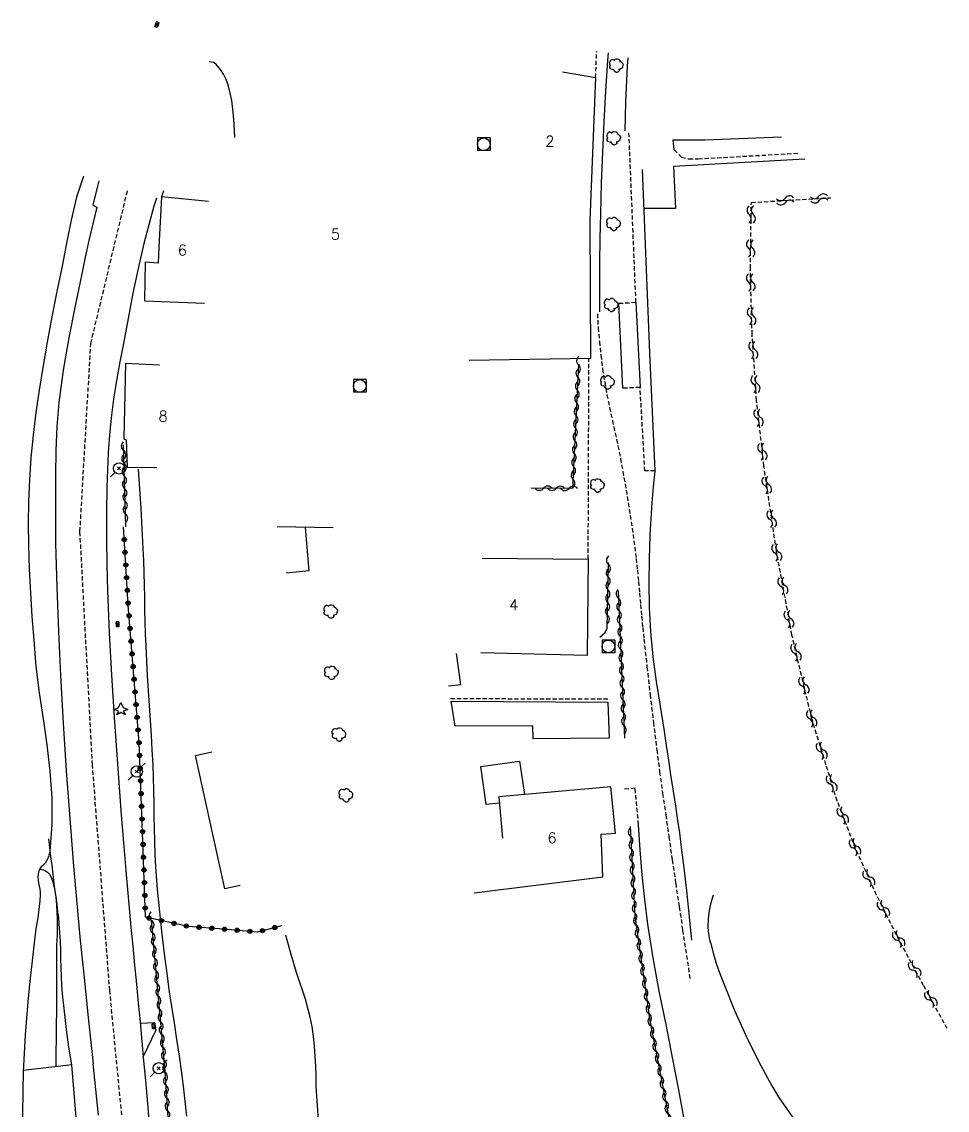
# Model space of a CAD drawing. Header units: millimetres. Extents: x 200000 to 201001, y 52999 to 54001.
# Drawn here: x 200053.9 to 200162.9, y 53353.7 to 53481.9 of the extents above; entities that cross this region are included whole.
import ezdxf
from ezdxf.enums import TextEntityAlignment as Align

# ---------------------------------------------------------------- set-up
doc = ezdxf.new("R2010")
doc.units = ezdxf.units.MM
doc.linetypes.add('DASHED', pattern=[0.75, 0.5, -0.25])
doc.layers.get('0').update_dxf_attribs({"linetype": 'CONTINUOUS'})
for name, color, linetype in [('W0001', 6, 'DASHED'), ('W0004', 5, 'CONTINUOUS'), ('W0008', 7, 'CONTINUOUS'), ('W0014', 7, 'CONTINUOUS'), ('W0070', 7, 'DASHED'), ('W0101', 7, 'CONTINUOUS'), ('W0104', 1, 'CONTINUOUS'), ('W0105', 7, 'CONTINUOUS'), ('W0112', 1, 'DASHED'), ('W0201', 7, 'CONTINUOUS'), ('W0211', 2, 'CONTINUOUS'), ('W0214', 2, 'CONTINUOUS'), ('W0300', 7, 'CONTINUOUS'), ('W0303', 7, 'CONTINUOUS'), ('W0310', 3, 'CONTINUOUS'), ('W0323', 7, 'CONTINUOUS'), ('W0333', 7, 'CONTINUOUS'), ('W0401', 7, 'CONTINUOUS'), ('W0420', 7, 'CONTINUOUS'), ('W0473', 7, 'CONTINUOUS'), ('W0501', 5, 'DASHED'), ('W0510', 5, 'CONTINUOUS'), ('W0511', 5, 'CONTINUOUS'), ('W0991', 7, 'CONTINUOUS')]:
    doc.layers.add(name, color=color, linetype=linetype)
doc.styles.get("Standard").update_dxf_attribs({"font": 'romans.shx', "width": 0.85})

# ---------------------------------------------------------------- blocks, each defined once
blk = doc.blocks.new('T401')
for p, q in [((-0.3, 0.3), (0, 0.3)), ((-0.3, -0.25), (-0.3, 0.3)), ((-0.3, 0.15), (0, 0.15)), ((-0.3, 0), (0, 0)), ((0, 0.3), (0, -0.25)), ((-0.3, -0.15), (0, -0.15)), ((-0.3, -0.25), (-0.3, -0.3)), ((-0.3, -0.3), (0, -0.3)), ((0, -0.3), (0, -0.25))]:
    blk.add_line(p, q)
blk = doc.blocks.new('T300')
for p, q in [((-0.8, 0.51), (-0.86, 0.34)), ((-0.86, 0.34), (-0.86, 0.17)), ((-0.86, 0.17), (-0.74, 0.06)), ((-0.69, 0.63), (-0.8, 0.51)), ((-0.8, -0.06), (-0.74, 0.06)), ((-0.74, 0.06), (-0.69, 0.11)), ((-0.57, 0.69), (-0.69, 0.63)), ((-0.46, 0.69), (-0.57, 0.69)), ((-0.29, 0.63), (-0.46, 0.69)), ((-0.29, 0.63), (-0.17, 0.74)), ((-0.23, 0.57), (-0.29, 0.63)), ((-0.17, 0.74), (-0.06, 0.8)), ((-0.06, 0.8), (0.06, 0.8)), ((0.06, 0.8), (0.23, 0.74)), ((0.23, 0.74), (0.34, 0.63)), ((0.34, 0.63), (0.4, 0.51)), ((0.46, 0.46), (0.34, 0.46)), ((0.4, 0.51), (0.4, 0.46)), ((0.57, 0.4), (0.46, 0.46)), ((0.57, 0.4), (0.69, 0.29)), ((0.69, 0.29), (0.74, 0.17)), ((0.74, 0.06), (0.69, -0.17)), ((0.74, 0.17), (0.74, 0.06)), ((-0.8, -0.17), (-0.8, -0.06)), ((-0.8, -0.23), (-0.8, -0.17)), ((-0.74, -0.34), (-0.8, -0.23)), ((-0.69, -0.4), (-0.74, -0.34)), ((-0.51, -0.46), (-0.69, -0.4)), ((-0.4, -0.46), (-0.51, -0.46)), ((-0.4, -0.46), (-0.34, -0.46)), ((-0.34, -0.46), (-0.34, -0.4)), ((-0.34, -0.51), (-0.34, -0.46)), ((-0.29, -0.63), (-0.34, -0.51)), ((-0.17, -0.74), (-0.29, -0.63)), ((-0.06, -0.8), (-0.17, -0.74)), ((0.06, -0.8), (-0.06, -0.8)), ((0.17, -0.74), (0.06, -0.8)), ((0.23, -0.69), (0.17, -0.74)), ((0.29, -0.46), (0.23, -0.46)), ((0.29, -0.63), (0.23, -0.69)), ((0.46, -0.4), (0.29, -0.46)), ((0.34, -0.51), (0.29, -0.63)), ((0.34, -0.51), (0.34, -0.46)), ((0.57, -0.34), (0.46, -0.4)), ((0.63, -0.29), (0.57, -0.34)), ((0.69, -0.17), (0.63, -0.29))]:
    blk.add_line(p, q)
blk = doc.blocks.new('T420')
for p, q in [((0.75, 0.75), (-0.75, 0.75)), ((-0.75, 0.75), (-0.75, -0.75)), ((0.75, 0.75), (0.75, -0.75)), ((0.75, -0.75), (-0.75, -0.75))]:
    blk.add_line(p, q)
blk.add_ellipse((0, 0), major_axis=(-0.53, 0.53), ratio=1, start_param=3.926991, end_param=10.210176)
blk = doc.blocks.new('T473')
for p, q in [((-0.166667, 0.166667), (0.166667, -0.166667)), ((-0.166667, -0.166667), (0.166667, 0.166667)), ((0.500001, 0.500001), (1.000002, 1.000002)), ((-1.000002, -1.000002), (-0.500001, -0.500001))]:
    blk.add_line(p, q)
blk.add_ellipse((0, 0), major_axis=(0.471405, 0.471405), ratio=1, start_param=5.4977871438, end_param=11.780972451)
blk = doc.blocks.new('T303')
for p, q in [((-0.77, 0), (-0.28, 0.21)), ((-0.28, -0.21), (-0.77, 0)), ((-0.28, 0.21), (0, 0.83)), ((0, 0.83), (0.28, 0.21)), ((0.28, 0.21), (0.83, 0)), ((0.83, 0), (0.28, -0.21)), ((-0.49, -0.63), (-0.28, -0.21)), ((0, -0.35), (-0.49, -0.63)), ((0.56, -0.63), (0, -0.35)), ((0.28, -0.21), (0.56, -0.63))]:
    blk.add_line(p, q)
blk = doc.blocks.new('t323o')
at = {"color": 0, "linetype": 'Continuous'}
for radius in [0.25, 0.15]:
    blk.add_circle((0, 0), radius, dxfattribs=at)
blk = doc.blocks.new('t310o')
at = {"color": 0, "linetype": 'Continuous'}
for centre, start, end in [((-0.5, 0.38), 216.8699, 323.1304), ((0.5, -0.37), 36.8699, 143.1303)]:
    blk.add_arc(centre, 0.625, start, end, dxfattribs=at)
blk = doc.blocks.new('t500o')
at = {"color": 0, "linetype": 'Continuous'}
for centre, start, end in [((-0.5, 0.625), 216.8699, 323.1301), ((0.5, -0.125), 36.8699, 143.1301), ((0.5, -0.625), 36.8699, 143.1301), ((-0.5, 0.125), 216.8699, 323.1301)]:
    blk.add_arc(centre, 0.625, start, end, dxfattribs=at)

msp = doc.modelspace()

# ---------------------------------------------------------------- linework, layer by layer
at = {"layer": 'W0001'}
msp.add_lwpolyline([(200073.03, 53171), (200076.2, 53180.95), (200079.39, 53206.18), (200077.19, 53235.65), (200074.37, 53263.84), (200071.44, 53292.26), (200068.7, 53319.24), (200066.45, 53344.89), (200064.25, 53367.76), (200062.21, 53394.35), (200060.74, 53421.86), (200062.02, 53443.99), (200066.37, 53462.14), (200066.37, 53462.14), (200066.37, 53462.14)], dxfattribs=at)
at = {"layer": 'W0004'}
msp.add_lwpolyline([(200067.82, 53363.91), (200069.5, 53364), (200069.69, 53363.07), (200068.18, 53359.99)], dxfattribs=at)
at = {"layer": 'W0008'}
for points in [[(200078.96, 53468.27), (200078.89, 53469.89), (200078.79, 53471.27), (200078.62, 53472.64), (200078.32, 53474), (200078.14, 53474.59), (200077.91, 53475.18), (200077.63, 53475.74), (200077.29, 53476.27), (200077.06, 53476.57), (200076.8, 53476.84), (200076.51, 53477.09), (200075.97, 53477.2)], [(200125.25, 53477.64), (200125.25, 53477.63), (200125.18, 53476.73), (200125.13, 53475.82), (200125.05, 53474.13), (200124.98, 53472.45), (200124.93, 53470.76), (200124.89, 53469.07)], [(200130.71, 53466.8), (200130.59, 53467.99), (200134.33, 53468), (200143.36, 53468.34)], [(200062.98, 53463.15), (200062.82, 53462.55), (200062.25, 53460.29)], [(200069.76, 53461.12), (200069.44, 53460.17), (200068.83, 53457.98), (200068.26, 53455.78), (200067.58, 53452.85), (200066.97, 53449.91), (200066.41, 53446.96), (200065.86, 53444), (200065.45, 53441.82), (200065.05, 53439.64), (200064.69, 53437.45), (200064.4, 53435.25), (200064.2, 53433.2), (200064.07, 53431.16), (200063.98, 53429.11), (200063.91, 53427.06), (200063.85, 53424.01), (200063.85, 53420.96), (200063.89, 53417.91), (200063.97, 53414.86), (200064.17, 53409.89), (200064.46, 53404.92), (200064.78, 53399.96), (200065.12, 53395), (200065.35, 53391.72), (200065.6, 53388.45), (200065.86, 53385.19), (200066.13, 53381.92), (200066.33, 53379.68), (200066.53, 53377.45), (200066.74, 53375.22), (200066.96, 53372.99), (200067.17, 53370.76), (200067.39, 53368.52), (200067.6, 53366.29), (200067.81, 53364.06), (200068.02, 53361.76), (200068.23, 53359.46), (200068.44, 53357.16), (200068.65, 53354.87), (200068.86, 53352.57)], [(200062.71, 53460.07), (200062.24, 53458.11), (200061.79, 53456.14), (200061.36, 53454.17), (200060.95, 53452.19), (200060.18, 53448.43), (200059.42, 53444.66), (200058.75, 53440.87), (200058.25, 53437.05), (200058.01, 53434.21), (200057.9, 53431.37), (200057.85, 53428.53), (200057.84, 53425.68), (200057.87, 53420.48), (200058, 53415.28), (200058.2, 53410.08), (200058.44, 53404.88), (200058.75, 53399.26), (200059.12, 53393.65), (200059.53, 53388.03), (200059.98, 53382.42), (200060.36, 53378.04), (200060.78, 53373.67), (200061.22, 53369.29), (200061.67, 53364.92), (200061.82, 53363.47), (200061.97, 53362.03), (200062.14, 53360.58), (200062.3, 53359.14)], [(200062.25, 53460.29), (200062.71, 53460.07)]]:
    msp.add_lwpolyline(points, dxfattribs=at)
at = {"layer": 'W0014'}
for points in [[(200122.94, 53478.26), (200122.87, 53477.36), (200122.77, 53476.16), (200122.69, 53474.96), (200122.61, 53473.75), (200122.42, 53470.13), (200122.26, 53466.51), (200122.13, 53462.89), (200122.03, 53459.26), (200121.97, 53456.38), (200121.93, 53453.49), (200121.91, 53450.6), (200121.92, 53447.71)], [(200062.91, 53353.09), (200062.61, 53356.11), (200062.3, 53359.14)]]:
    msp.add_lwpolyline(points, dxfattribs=at)
at = {"layer": 'W0070'}
msp.add_lwpolyline([(200121.67, 53447.5), (200121.76, 53445.86), (200121.9, 53444.23), (200122.07, 53442.61), (200122.28, 53440.99), (200122.53, 53439.47), (200122.8, 53437.95), (200123.11, 53436.45), (200123.43, 53434.94), (200123.76, 53433.44), (200124.08, 53431.94), (200124.39, 53430.44), (200124.67, 53428.93), (200125.06, 53426.7), (200125.42, 53424.48), (200125.76, 53422.24), (200126.07, 53420.01), (200126.23, 53418.66), (200126.38, 53417.3), (200126.51, 53415.94), (200126.63, 53414.59), (200126.76, 53413.23), (200126.88, 53411.87), (200127.01, 53410.52), (200127.15, 53409.16), (200127.51, 53405.89), (200127.88, 53402.63), (200128.26, 53399.36), (200128.67, 53396.1), (200129, 53393.54), (200129.35, 53390.99), (200129.72, 53388.45), (200130.08, 53385.9), (200130.48, 53383.14), (200130.89, 53380.38), (200131.3, 53377.62), (200131.71, 53374.86), (200131.93, 53373.38), (200132.16, 53371.9), (200132.38, 53370.43), (200132.61, 53368.95)], dxfattribs=at)
at = {"layer": 'W0101'}
for points in [[(200117.56, 53476.02), (200121.45, 53475.32), (200120.78, 53458.49)], [(200075.89, 53460.72), (200070.36, 53461.26), (200070.03, 53455.34), (200069.93, 53453.48), (200068.42, 53453.59), (200068.33, 53449.01), (200075.39, 53448.74), (200075.39, 53448.74), (200075.39, 53448.74)], [(200120.78, 53458.49), (200120.87, 53442.22), (200106.56, 53441.98)], [(200066.1, 53441.68), (200065.9, 53432.75), (200066.19, 53432.65), (200066.28, 53429.44)], [(200066.1, 53441.68), (200070.09, 53441.47)], [(200066.28, 53429.44), (200069.78, 53429.4)], [(200108.12, 53418.7), (200120.59, 53418.59), (200120.48, 53407.24), (200107.96, 53407.54)], [(200079.59, 53380.15), (200077.78, 53379.76), (200074.33, 53395.47), (200076.28, 53395.88)], [(200107.17, 53379.29), (200122.32, 53381.14), (200122.11, 53386.18), (200122.17, 53386.18), (200123.79, 53386.32), (200123.27, 53391.77), (200110.05, 53390.57), (200110.49, 53385.7), (200110.49, 53385.7)]]:
    msp.add_lwpolyline(points, dxfattribs=at)
at = {"layer": 'W0104'}
for points in [[(200070.58, 53462), (200070.58, 53462), (200070.58, 53462), (200070.36, 53461.26)], [(200090.54, 53422.27), (200083.96, 53422.38)], [(200085.03, 53416.96), (200087.74, 53417.24), (200087.3, 53422.32)], [(200104.14, 53403.68), (200105.57, 53403.82), (200105.08, 53407.46)], [(200110.12, 53389.84), (200108.56, 53389.69), (200107.94, 53394.17), (200112.49, 53394.79), (200113.09, 53390.85)]]:
    msp.add_lwpolyline(points, dxfattribs=at)
for points in [[(200104.91, 53398.92), (200104.44, 53401.84), (200122.9, 53401.75), (200123.04, 53397.5), (200114.11, 53397.4), (200114.08, 53398.96)], [(200053.89, 53348.22), (200060.65, 53348.51), (200059.78, 53359.01), (200054.05, 53358.34)]]:
    msp.add_lwpolyline(points, close=True, dxfattribs=at)
at = {"layer": 'W0105'}
for points in [[(200124.68, 53438.72), (200124.19, 53448.74)], [(200126.21, 53448.85), (200126.7, 53438.83)]]:
    msp.add_lwpolyline(points, dxfattribs=at)
at = {"layer": 'W0112'}
for points in [[(200121.45, 53475.32), (200121.59, 53478.44)], [(200124.19, 53448.74), (200126.21, 53448.85), (200125.38, 53469.03)], [(200130.71, 53466.8), (200131.58, 53465.96), (200132.44, 53465.74), (200133.53, 53465.76)], [(200133.53, 53465.76), (200145.34, 53466.42)], [(200120.59, 53418.59), (200120.67, 53442.22)], [(200128.43, 53429), (200127.26, 53428.98), (200126.7, 53438.83), (200124.68, 53438.72)], [(200104.39, 53402.16), (200122.97, 53402.13)], [(200126.53, 53387.29), (200126.1, 53391.59), (200124.6, 53391.45)]]:
    msp.add_lwpolyline(points, dxfattribs=at)
at = {"layer": 'W0201'}
msp.add_lwpolyline([(200061.15, 53463.7), (200060.32, 53461.22), (200059.72, 53458.52), (200059.17, 53455.81), (200058.63, 53453.11), (200058.02, 53450.13), (200057.43, 53447.15), (200056.88, 53444.16), (200056.37, 53441.16), (200055.95, 53438.51), (200055.55, 53435.86), (200055.21, 53433.19), (200054.95, 53430.52), (200054.78, 53427.95), (200054.68, 53425.37), (200054.64, 53422.8), (200054.66, 53420.22), (200054.74, 53417.42), (200054.9, 53414.62), (200055.09, 53411.82), (200055.29, 53409.03), (200055.56, 53405.94), (200055.95, 53402.85), (200056.39, 53399.78), (200056.83, 53396.71), (200057.19, 53393.6), (200057.41, 53390.47), (200057.43, 53387.32), (200057.18, 53384.18), (200057.13, 53383.86), (200057.04, 53383.55), (200056.92, 53383.25), (200056.77, 53382.96), (200056.68, 53382.81), (200056.56, 53382.68), (200056.44, 53382.56), (200056.31, 53382.45), (200056.18, 53382.32), (200056.06, 53382.19), (200055.96, 53382.04), (200055.89, 53381.88), (200055.81, 53381.51), (200055.79, 53381.14), (200055.81, 53380.78), (200055.87, 53380.42), (200055.94, 53380.07), (200056, 53379.72), (200056.05, 53379.37), (200056.06, 53379.01), (200056.02, 53378.34), (200055.95, 53377.67), (200055.87, 53377.01), (200055.77, 53376.34), (200055.66, 53375.68), (200055.55, 53375.02), (200055.45, 53374.36), (200055.37, 53373.69), (200055.1, 53371.27), (200054.84, 53368.85), (200054.61, 53366.43), (200054.4, 53364.01), (200054.29, 53362.55), (200054.19, 53361.09), (200054.11, 53359.64), (200054.05, 53358.18)], dxfattribs=at)
at = {"layer": 'W0211'}
for points in [[(200067.59, 53429.21), (200067.76, 53426.88), (200067.91, 53424.54), (200068.04, 53422.19), (200068.16, 53419.85), (200068.21, 53418.41), (200068.26, 53416.98), (200068.29, 53415.54), (200068.32, 53414.1), (200068.35, 53412.66), (200068.38, 53411.22), (200068.42, 53409.78), (200068.48, 53408.34), (200068.56, 53406.59), (200068.66, 53404.85), (200068.78, 53403.1), (200068.89, 53401.35), (200069.01, 53399.6), (200069.12, 53397.86), (200069.22, 53396.11), (200069.31, 53394.36), (200069.36, 53392.85), (200069.4, 53391.35), (200069.42, 53389.85), (200069.44, 53388.34), (200069.46, 53386.84), (200069.5, 53385.34), (200069.55, 53383.83), (200069.64, 53382.33), (200069.84, 53379.68), (200070.09, 53377.04), (200070.38, 53374.4), (200070.69, 53371.76), (200070.95, 53369.8), (200071.22, 53367.85), (200071.51, 53365.89), (200071.82, 53363.94), (200072.12, 53361.99), (200072.41, 53360.04), (200072.69, 53358.08), (200072.94, 53356.12), (200073.29, 53352.96)], [(200055.93, 53382.05), (200056.2, 53382.04), (200056.46, 53381.98), (200056.7, 53381.87), (200056.92, 53381.71), (200057.15, 53381.47), (200057.31, 53381.18), (200057.43, 53380.88), (200057.53, 53380.58), (200057.76, 53379.69), (200057.9, 53378.77), (200057.97, 53377.85), (200058.03, 53376.94), (200058.06, 53376.29), (200058.07, 53375.64), (200058.06, 53374.99), (200058.04, 53374.34), (200058.02, 53373.69), (200057.99, 53373.05), (200057.97, 53372.4), (200057.96, 53371.75), (200057.96, 53370.95), (200057.96, 53370.16), (200057.96, 53369.36), (200057.96, 53368.56), (200057.96, 53367.77), (200057.96, 53366.97), (200057.96, 53366.18), (200057.96, 53365.38), (200057.95, 53363.73), (200057.93, 53362.09), (200057.91, 53360.44), (200057.88, 53358.79)]]:
    msp.add_lwpolyline(points, dxfattribs=at)
at = {"layer": 'W0214'}
for points in [[(200135.27, 53338.53), (200135.11, 53339.05), (200134.23, 53342.22), (200133.42, 53345.4), (200132.6, 53349), (200131.88, 53352.61), (200131.21, 53356.24), (200130.52, 53359.86), (200129.75, 53363.77), (200128.96, 53367.69), (200128.23, 53371.62), (200127.61, 53375.57), (200127.24, 53378.49), (200126.93, 53381.41), (200126.7, 53384.35), (200126.53, 53387.29)], [(200059.78, 53359.01), (200059.44, 53361.09), (200059.15, 53363.18), (200058.9, 53365.27), (200058.69, 53367.37), (200058.61, 53368.4), (200058.56, 53369.43), (200058.52, 53370.46), (200058.49, 53371.49), (200058.47, 53372.52), (200058.43, 53373.55), (200058.38, 53374.59), (200058.3, 53375.61), (200058.24, 53376.35), (200058.15, 53377.08), (200058.06, 53377.81), (200057.96, 53378.54), (200057.86, 53379.27), (200057.76, 53380), (200057.66, 53380.73), (200057.57, 53381.46), (200057.45, 53382.51), (200057.32, 53383.55), (200057.2, 53384.6), (200057.09, 53385.65)], [(200088.83, 53352.39), (200088.7, 53354.16), (200088.63, 53355.33), (200088.57, 53356.5), (200088.54, 53357.68), (200088.5, 53358.85), (200088.45, 53360.02), (200088.37, 53361.19), (200088.25, 53362.36), (200088.07, 53363.53), (200087.85, 53364.61), (200087.58, 53365.68), (200087.28, 53366.74), (200086.94, 53367.79), (200086.6, 53368.84), (200086.25, 53369.88), (200085.92, 53370.93), (200085.61, 53371.99), (200085.45, 53372.56), (200085.29, 53373.14), (200085.14, 53373.71), (200084.99, 53374.29)]]:
    msp.add_lwpolyline(points, dxfattribs=at)
at = {"layer": 'W0310'}
for points in [[(200119.45, 53441.57), (200118.75, 53426.93), (200113.83, 53426.96)], [(200066.15, 53422.4), (200065.86, 53432.06)], [(200122.82, 53410.47), (200122.99, 53418.21)], [(200124.12, 53414.86), (200124.85, 53397.49)], [(200121.94, 53409.38), (200122.59, 53409.93), (200122.82, 53410.47)], [(200125.52, 53387.09), (200126.07, 53376.55), (200127.84, 53364.24), (200130.55, 53350.32), (200132.91, 53338.74), (200132.98, 53338.58)], [(200072.52, 53331.16), (200070.76, 53358.26), (200069.17, 53376.05)]]:
    msp.add_lwpolyline(points, dxfattribs=at)
at = {"layer": 'W0323'}
msp.add_lwpolyline([(200084.52, 53375.4), (200081.64, 53374.65), (200077.7, 53374.99), (200073.47, 53375.32), (200068.47, 53376.39), (200068.12, 53386.39), (200067.7, 53396.97), (200066.43, 53413.15), (200065.86, 53422.39)], dxfattribs=at)
at = {"layer": 'W0333'}
msp.add_lwpolyline([(200130.86, 53459.89), (200127.12, 53459.91)], dxfattribs=at)
at = {"layer": 'W0501'}
for points in [[(200139.8, 53460.62), (200149.14, 53461.17)], [(200162.86, 53363.27), (200160.07, 53368.35), (200157.23, 53373.64), (200154.54, 53379.01), (200152.07, 53384.49), (200149.91, 53390.1), (200146.92, 53399.78), (200144.58, 53409.64), (200142.75, 53419.58), (200141.28, 53429.57), (200140.42, 53437.3), (200139.89, 53445.07), (200139.68, 53452.84), (200139.8, 53460.62)]]:
    msp.add_lwpolyline(points, dxfattribs=at)
at = {"layer": 'W0510'}
for points in [[(200146.08, 53465.7), (200130.62, 53464.86), (200130.86, 53459.89)], [(200128.43, 53429), (200128.23, 53427.12), (200128.07, 53425.23), (200127.95, 53423.34), (200127.86, 53421.45), (200127.78, 53418.6), (200127.73, 53415.74), (200127.77, 53412.89), (200127.91, 53410.03), (200128.2, 53407.09), (200128.61, 53404.16), (200129.07, 53401.25), (200129.52, 53398.33), (200129.77, 53396.62), (200130.03, 53394.9), (200130.29, 53393.19), (200130.55, 53391.48), (200130.82, 53389.76), (200131.07, 53388.05), (200131.32, 53386.33), (200131.55, 53384.61), (200131.89, 53381.89), (200132.2, 53379.15), (200132.49, 53376.42), (200132.75, 53373.68)], [(200135.3, 53379.01), (200135.02, 53378.1), (200134.82, 53377.17), (200134.7, 53376.22), (200134.67, 53375.27), (200134.7, 53374.76), (200134.78, 53374.25), (200134.89, 53373.75), (200135.01, 53373.26), (200135.34, 53372.04), (200135.71, 53370.83), (200136.13, 53369.64), (200136.58, 53368.47), (200137.83, 53365.41), (200139.18, 53362.39), (200140.64, 53359.43), (200142.23, 53356.53), (200143.05, 53355.17), (200143.93, 53353.86), (200144.85, 53352.57)]]:
    msp.add_lwpolyline(points, dxfattribs=at)
at = {"layer": 'W0511'}
msp.add_lwpolyline([(200126.94, 53464.48), (200127.79, 53442.89), (200128.43, 53429)], dxfattribs=at)

# ---------------------------------------------------------------- block references
at = {"layer": 'W0300'}
for p in [(200123.94, 53476.74), (200123.64, 53468.19), (200123.61, 53458.08), (200123.33, 53448.53), (200122.9, 53439.42), (200121.71, 53427.26), (200090.31, 53412.42), (200090.39, 53405.19), (200091.27, 53397.92), (200092.09, 53390.76)]:
    msp.add_blockref('T300', p, dxfattribs=at)
at = {"layer": 'W0303'}
msp.add_blockref('T303', (200065.56, 53400.88), dxfattribs=at)
at = {"layer": 'W0310'}
for p, rotation in [((200119.44, 53441.5), 267.269597167807), ((200119.37, 53440), 267.269597167807), ((200119.3, 53438.5), 267.269597167807), ((200119.23, 53437), 267.269597167807), ((200119.16, 53435.51), 267.269597167807), ((200119.09, 53434.01), 267.269597167807), ((200119.02, 53432.51), 267.269597167807), ((200065.88, 53431.4), 91.70822149937342), ((200118.94, 53431.01), 267.269597167807), ((200065.93, 53429.9), 91.70822149937342), ((200118.87, 53429.51), 267.269597167807), ((200065.97, 53428.4), 91.70822149937342), ((200118.8, 53428.01), 267.269597167807), ((200066.01, 53426.9), 91.70822149937342), ((200115.33, 53426.95), 179.6269706939542), ((200116.83, 53426.94), 179.6269706939542), ((200118.33, 53426.93), 179.6269706939542), ((200066.06, 53425.4), 91.70822149937342), ((200066.1, 53423.9), 91.70822149937342), ((200122.98, 53417.97), 88.80003114242507), ((200122.95, 53416.47), 88.80003114242507), ((200122.92, 53414.97), 88.80003114242507), ((200124.15, 53413.98), 272.4035075948437), ((200122.89, 53413.47), 88.80003114242507), ((200122.86, 53411.97), 88.80003114242507), ((200124.22, 53412.48), 272.4035075948437), ((200124.28, 53410.98), 272.4035075948437), ((200124.34, 53409.48), 272.4035075948437), ((200124.4, 53407.98), 272.4035075948437), ((200124.47, 53406.48), 272.4035075948437), ((200124.53, 53404.98), 272.4035075948437), ((200124.59, 53403.49), 272.4035075948437), ((200124.66, 53401.99), 272.4035075948437), ((200124.72, 53400.49), 272.4035075948437), ((200124.78, 53398.99), 272.4035075948437), ((200125.58, 53385.92), 272.9768296056332), ((200125.66, 53384.42), 272.9768296056332), ((200125.73, 53382.93), 272.9768296056332), ((200125.81, 53381.43), 272.9768296056332), ((200125.89, 53379.93), 272.9768296056332), ((200125.97, 53378.43), 272.9768296056332), ((200126.05, 53376.94), 272.9768296056332), ((200069.18, 53376.03), 95.10672928024995), ((200126.23, 53375.45), 278.2108537800853), ((200069.31, 53374.53), 95.10672928024995), ((200069.44, 53373.04), 95.10672928024995), ((200126.44, 53373.96), 278.2108537800853), ((200069.58, 53371.55), 95.10672928024995), ((200126.65, 53372.48), 278.2108537800853), ((200126.87, 53370.99), 278.2108537800853), ((200069.71, 53370.05), 95.10672928024995), ((200127.08, 53369.51), 278.2108537800853), ((200069.84, 53368.56), 95.10672928024995), ((200127.3, 53368.02), 278.2108537800853), ((200069.98, 53367.06), 95.10672928024995), ((200127.51, 53366.54), 278.2108537800853), ((200070.11, 53365.57), 95.10672928024995), ((200070.24, 53364.08), 95.10672928024995), ((200127.72, 53365.05), 278.2108537800853), ((200070.38, 53362.58), 95.10672928024995), ((200127.97, 53363.58), 281.0000143541231), ((200128.26, 53362.1), 281.0000143541231), ((200070.51, 53361.09), 95.10672928024995), ((200128.54, 53360.63), 281.0000143541231), ((200070.64, 53359.59), 95.10672928024995), ((200128.83, 53359.16), 281.0000143541231), ((200070.77, 53358.1), 93.70686883582636), ((200129.12, 53357.69), 281.0000143541231), ((200070.87, 53356.6), 93.70686883582636), ((200129.4, 53356.21), 281.0000143541231), ((200070.97, 53355.11), 93.70686883582636), ((200071.06, 53353.61), 93.70686883582636), ((200129.69, 53354.74), 281.0000143541231), ((200129.97, 53353.27), 281.0000143541231)]:
    msp.add_blockref('t310o', p, dxfattribs=dict(at, rotation=rotation))
at = {"layer": 'W0323'}
for p, rotation in [((200065.95, 53420.9), 93.52734121426406), ((200066.04, 53419.4), 93.52734121426406), ((200066.14, 53417.9), 93.52734121426406), ((200066.23, 53416.41), 93.52734121426406), ((200066.32, 53414.91), 93.52734121426406), ((200066.41, 53413.41), 93.52734121426406), ((200066.53, 53411.92), 94.49592553480394), ((200066.64, 53410.42), 94.49592553480394), ((200066.76, 53408.92), 94.49592553480394), ((200066.88, 53407.43), 94.49592553480394), ((200067, 53405.93), 94.49592553480394), ((200067.11, 53404.44), 94.49592553480394), ((200067.23, 53402.94), 94.49592553480394), ((200067.35, 53401.45), 94.49592553480394), ((200067.47, 53399.95), 94.49592553480394), ((200067.58, 53398.46), 94.49592553480394), ((200067.7, 53396.96), 92.27309335812843), ((200067.76, 53395.46), 92.27309335812843), ((200067.82, 53393.96), 92.27309335812843), ((200067.88, 53392.47), 92.27309335812843), ((200067.94, 53390.97), 92.27309335812843), ((200068, 53389.47), 92.27309335812843), ((200068.06, 53387.97), 92.27309335812843), ((200068.12, 53386.47), 92.27309335812843), ((200068.17, 53384.97), 92.01537497378118), ((200068.22, 53383.47), 92.01537497378118), ((200068.28, 53381.97), 92.01537497378118), ((200068.33, 53380.47), 92.01537497378118), ((200068.38, 53378.97), 92.01537497378118), ((200068.43, 53377.48), 92.01537497378118), ((200068.87, 53376.3), 167.9310962961846), ((200070.34, 53375.99), 167.9310962961846), ((200071.81, 53375.67), 167.9310962961846), ((200073.27, 53375.36), 167.9310962961846), ((200074.77, 53375.22), 175.5515677306552), ((200076.26, 53375.1), 175.5515677306552), ((200077.76, 53374.98), 175.1400933077559), ((200079.25, 53374.86), 175.1400933077559), ((200082.22, 53374.81), 194.5033817471943), ((200083.68, 53375.18), 194.5033817471943), ((200080.75, 53374.73), 175.1400933077559)]:
    msp.add_blockref('t323o', p, dxfattribs=dict(at, rotation=rotation))
at = {"layer": 'W0401'}
for p, rotation in [((200069.67, 53481.62), 159.4524500429492), ((200065.02, 53410.91), 182.6719649943527), ((200069.26, 53363.53), 185.2981727302225)]:
    msp.add_blockref('T401', p, dxfattribs=dict(at, rotation=rotation))
at = {"layer": 'W0420'}
for p in [(200108.29, 53467.47), (200093.69, 53439), (200122.97, 53408.31)]:
    msp.add_blockref('T420', p, dxfattribs=at)
at = {"layer": 'W0473'}
for p in [(200065.34, 53429.28), (200067.42, 53393.56), (200070.01, 53358.6)]:
    msp.add_blockref('T473', p, dxfattribs=at)
at = {"layer": 'W0501'}
for p, rotation in [((200143.79, 53460.86), 3.373970095275486), ((200147.78, 53461.09), 3.373970095275486), ((200139.78, 53459.2), 89.14085136850748), ((200139.72, 53455.2), 89.14085136850748), ((200139.73, 53451.2), 91.5391037480371), ((200139.83, 53447.2), 91.5391037480371), ((200140.02, 53443.21), 93.93736075063117), ((200140.29, 53439.22), 93.93736075063117), ((200140.65, 53435.24), 96.33562237600768), ((200141.1, 53431.26), 96.33562237600768), ((200141.62, 53427.3), 98.36701418167671), ((200142.2, 53423.34), 98.36701418167671), ((200142.79, 53419.38), 100.4068569380701), ((200143.51, 53415.45), 100.4068569380701), ((200144.23, 53411.51), 100.4068569380701), ((200145.06, 53407.6), 103.3487596586552), ((200145.99, 53403.71), 103.3487596586552), ((200146.91, 53399.82), 103.3487596586552), ((200148.09, 53396), 107.1884952691767), ((200149.27, 53392.17), 107.1884952691767), ((200150.57, 53388.39), 111.0608186823161), ((200152.01, 53384.66), 111.0608186823161), ((200153.64, 53381.01), 114.2562265959607), ((200155.35, 53377.39), 116.6334199466245), ((200157.15, 53373.82), 116.6334199466245), ((200159.03, 53370.29), 118.1895652624239), ((200160.94, 53366.77), 118.8061770339936)]:
    msp.add_blockref('t500o', p, dxfattribs=dict(at, rotation=rotation))

# ---------------------------------------------------------------- texts
at = {"layer": 'W0991'}
for s, p in [('2', (200116.07, 53467.84)), ('5', (200090.82, 53456.87)), ('6', (200072.79, 53455)), ('8', (200070.53, 53435.43)), ('4', (200111.83, 53413.19)), ('6', (200116.32, 53385.75))]:
    msp.add_text(s, height=1.25, dxfattribs=at).set_placement(p, align=Align.MIDDLE_CENTER)

doc.saveas('drawing.dxf')
